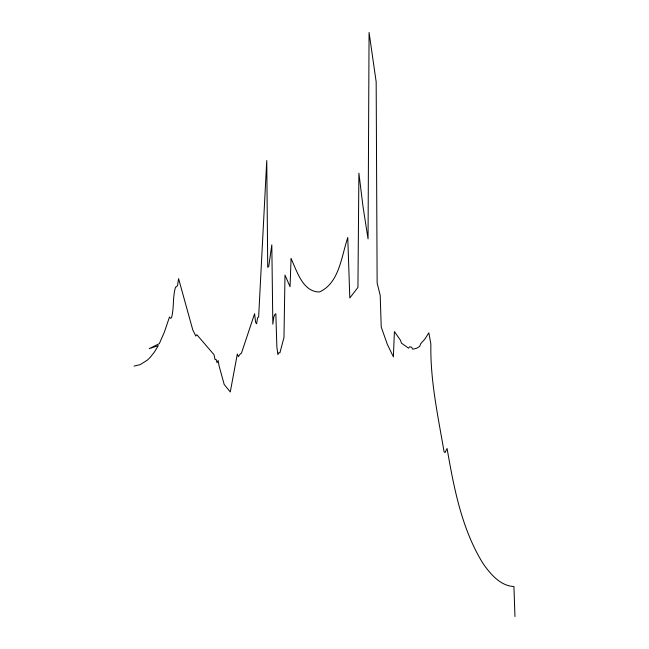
<?xml version="1.0" encoding="UTF-8"?>
<svg xmlns="http://www.w3.org/2000/svg" width="649" height="649" viewBox="0 0 649 649"><rect width="100%" height="100%" fill="white"/><g stroke="black" fill="none" stroke-linecap="round" stroke-linejoin="round"><path stroke-width="0.97" d="M134.043 366.068L140.127 364.657L147.169 360.252A98.356 56.788 60 0 0 150.235 357.283L154.275 352.253L158.307 345.609L149.229 348.651L159.329 343.646L164.384 332.061L169.494 317.02L170.46 318.261L171.482 317.84C174.24 307.886 172.496 297.055 175.571 287.012L176.544 286.809L177.566 285.446L178.589 278.664L192.785 329.919L195.803 336.052L196.825 334.673L214.04 354.735L215.054 359.546L216.076 359.473L217.099 362.791L218.121 360.446L219.094 365.947L224.205 384.508L230.281 391.972L237.331 353.948L238.353 356.666L240.398 353.778L241.42 353.275L254.595 313.702L255.568 322.22L256.582 323.794L257.612 317.718L258.635 317.02L266.755 160.538L267.721 267.266L268.743 266.496L271.809 244.835L272.831 324.2L273.797 316.972L274.819 314.522L275.841 313.751L276.863 346.915L277.886 354.605L278.908 352.626L279.881 352.878L283.97 337.569L284.992 275.054L290.046 286.712L291.068 258.586C296.95 270.982 302.669 291.928 319.413 291.977C339.508 283.037 341.406 256.079 347.767 237.672L349.811 297.988L357.932 287.393L358.897 173.186L362.986 206.414L368.048 238.897L369.07 32.45L376.169 81.847L377.134 282.988L380.2 295.295L381.223 327.007L387.307 344.262L393.383 356.869L394.405 331.542L400.482 340.263L401.447 343.118L408.554 348.188L409.576 346.801L411.62 347.183L412.642 349.113L413.608 349.04L416.674 348.245L419.684 346.388L420.706 343.637L424.795 339.232L428.835 332.799L430.879 344.043C430.125 380.371 438.026 416.074 444.005 451.477L445.019 452.645L447.064 448.475C453.789 487.042 461.261 526.858 481.493 560.979A62.134 35.89 60 0 0 484.543 565.677C491.642 575.33 501.093 585.942 513.935 586.534L514.957 616.55"/></g></svg>
